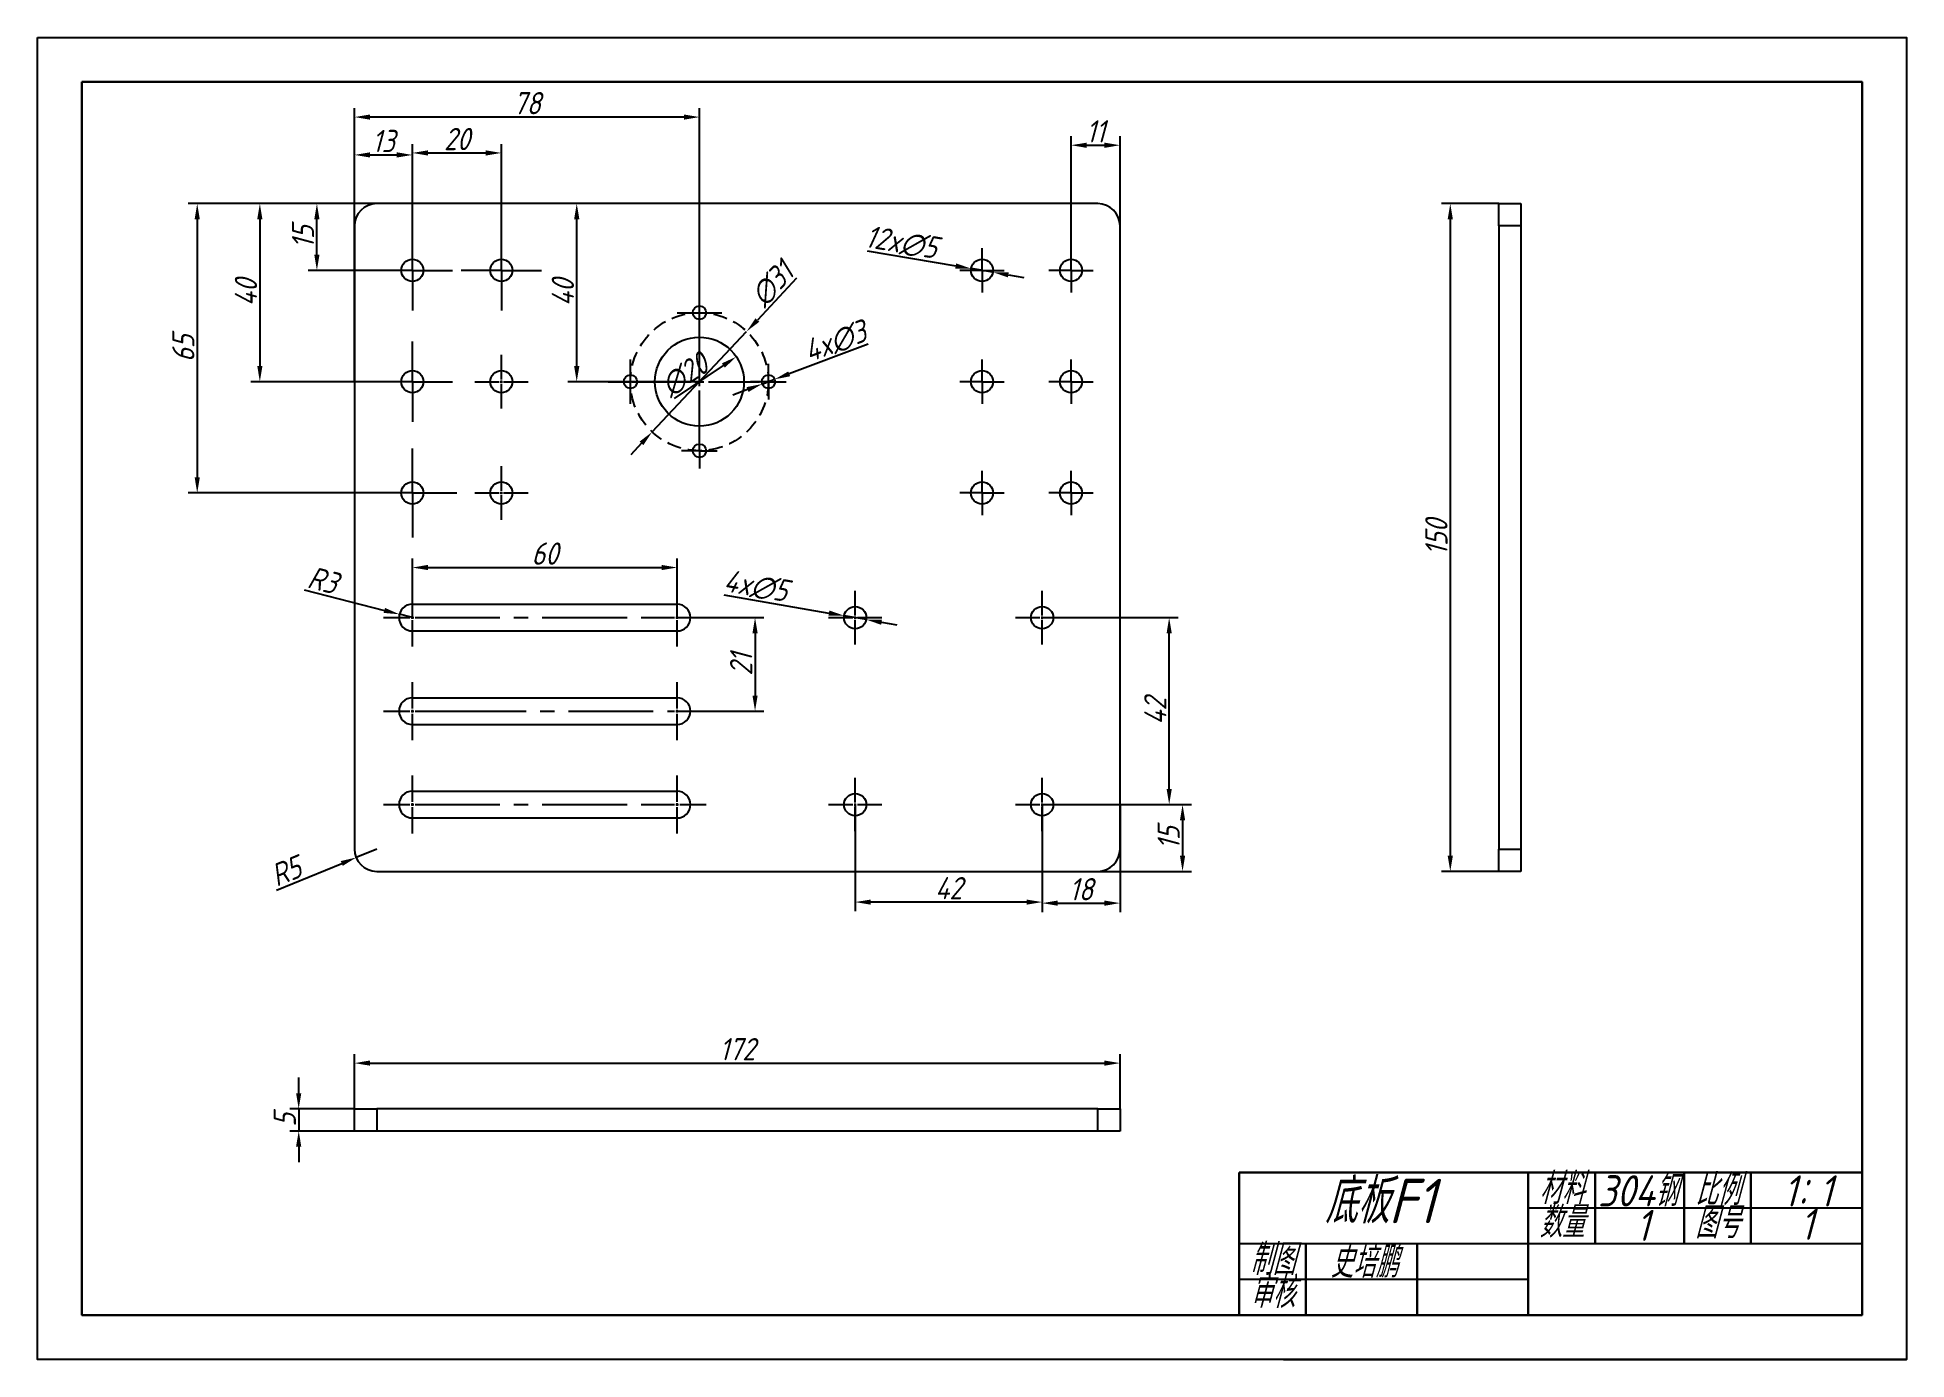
# Model space of a CAD drawing. Header units: millimetres. Extents: x 2835 to 3255, y 1592 to 1889.
import ezdxf

# ---------------------------------------------------------------- set-up
doc = ezdxf.new("R2010")
doc.units = ezdxf.units.MM
doc.linetypes.add('CENTER2', pattern=[28.575, 19.05, -3.175, 3.175, -3.175])
doc.linetypes.add('HIDDEN2', pattern=[4.7625, 3.175, -1.5875])
for name, color, linetype in [('10', 7, 'Continuous'), ('中心线', 1, 'CENTER2'), ('细实线', 3, 'Continuous'), ('虚线', 2, 'HIDDEN2')]:
    doc.layers.add(name, color=color, linetype=linetype)
doc.layers.add('粗实线', color=7, linetype='Continuous', lineweight=30)
doc.styles.get("Standard").update_dxf_attribs({"font": 'gbeitc.shx', "bigfont": 'gbcbig.shx'})
doc.dimstyles.new('ISO-25', dxfattribs={"dimtxt": 5, "dimasz": 3.5, "dimexe": 2, "dimexo": 0, "dimtad": 1, "dimdec": 0, "dimtxsty": 'Standard', "dimcen": 2.5, "dimadec": 0, "dimazin": 0, "dimtfac": 1, "dimtdec": 0, "dimtmove": 0, "dimatfit": 3, "dimfxl": 1, "dimarcsym": 0})

# ---------------------------------------------------------------- blocks, each defined once
blk = doc.blocks.new('SW_CENTERMARKSYMBOL_0')
at = {"layer": '10', "color": 0}
for p, q in [((0, 5), (0, 9)), ((0, 0), (0, 5)), ((-5, 0), (-9, 0)), ((0, 0), (-5, 0)), ((0, 0), (0, -5)), ((0, 0), (5, 0)), ((5, 0), (9, 0)), ((0, -5), (0, -9))]:
    blk.add_line(p, q, dxfattribs=at)
blk = doc.blocks.new('SW_CENTERMARKSYMBOL_1')
at = {"layer": '10', "color": 0}
for p, q in [((0, 5), (0, 9)), ((0, 0), (0, 5)), ((-5, 0), (-9, 0)), ((0, 0), (-5, 0)), ((0, 0), (0, -5)), ((0, 0), (5, 0)), ((5, 0), (9, 0)), ((0, -5), (0, -9))]:
    blk.add_line(p, q, dxfattribs=at)
blk = doc.blocks.new('SW_CENTERMARKSYMBOL_3')
at = {"layer": '10', "color": 0}
for p, q in [((0, 5), (0, 9)), ((0, 0), (0, 5)), ((-5, 0), (-9, 0)), ((0, 0), (-5, 0)), ((0, 0), (0, -5)), ((0, 0), (5, 0)), ((5, 0), (9, 0)), ((0, -5), (0, -9))]:
    blk.add_line(p, q, dxfattribs=at)
blk = doc.blocks.new('SW_CENTERMARKSYMBOL_5')
at = {"layer": '10', "color": 0}
for p, q in [((0, 5), (0, 10)), ((0, 0), (0, 5)), ((-5, 0), (-10, 0)), ((0, 0), (-5, 0)), ((0, 0), (0, -5)), ((0, 0), (5, 0)), ((5, 0), (10, 0)), ((0, -5), (0, -10))]:
    blk.add_line(p, q, dxfattribs=at)
blk = doc.blocks.new('SW_CENTERMARKSYMBOL_9')
at = {"layer": '10', "color": 0}
for p, q in [((-2.5, 0), (-4, 0)), ((0, 0), (-2.5, 0)), ((0, 2.5), (0, 4)), ((0, 0), (0, 2.5)), ((0, 0), (0, -2.5)), ((0, 0), (2.5, 0)), ((2.5, 0), (4, 0)), ((0, -2.5), (0, -4))]:
    blk.add_line(p, q, dxfattribs=at)
blk = doc.blocks.new('SW_CENTERMARKSYMBOL_10')
at = {"layer": '10', "color": 0}
for p, q in [((-2.5, 0), (-4, 0)), ((0, 0), (-2.5, 0)), ((0, 2.5), (0, 4)), ((0, 0), (0, 2.5)), ((0, 0), (0, -2.5)), ((0, 0), (2.5, 0)), ((2.5, 0), (4, 0)), ((0, -2.5), (0, -4))]:
    blk.add_line(p, q, dxfattribs=at)
blk = doc.blocks.new('SW_CENTERMARKSYMBOL_11')
at = {"layer": '10', "color": 0}
for p, q in [((0, 2.5), (0, 5)), ((-2.5, 0), (-5, 0)), ((0, 0), (-2.5, 0)), ((0, 0), (0, 2.5)), ((0, 0), (0, -2.5)), ((0, 0), (2.5, 0)), ((2.5, 0), (5, 0)), ((0, -2.5), (0, -5))]:
    blk.add_line(p, q, dxfattribs=at)
blk = doc.blocks.new('SW_CENTERMARKSYMBOL_12')
at = {"layer": '10', "color": 0}
for p, q in [((0, 2.5), (0, 5)), ((-2.5, 0), (-5, 0)), ((0, 0), (-2.5, 0)), ((0, 0), (0, 2.5)), ((0, 0), (0, -2.5)), ((0, 0), (2.5, 0)), ((2.5, 0), (5, 0)), ((0, -2.5), (0, -5))]:
    blk.add_line(p, q, dxfattribs=at)
blk = doc.blocks.new('SW_CENTERMARKSYMBOL_13')
at = {"layer": '10', "color": 0}
for p, q in [((0, 2.5), (0, 5)), ((-2.5, 0), (-5, 0)), ((0, 0), (-2.5, 0)), ((0, 0), (0, 2.5)), ((0, 0), (0, -2.5)), ((0, 0), (2.5, 0)), ((2.5, 0), (5, 0)), ((0, -2.5), (0, -5))]:
    blk.add_line(p, q, dxfattribs=at)
blk = doc.blocks.new('SW_CENTERMARKSYMBOL_14')
at = {"layer": '10', "color": 0}
for p, q in [((0, 2.5), (0, 5)), ((-2.5, 0), (-5, 0)), ((0, 0), (-2.5, 0)), ((0, 0), (0, 2.5)), ((0, 0), (0, -2.5)), ((0, 0), (2.5, 0)), ((2.5, 0), (5, 0)), ((0, -2.5), (0, -5))]:
    blk.add_line(p, q, dxfattribs=at)
blk = doc.blocks.new('SW_CENTERMARKSYMBOL_15')
at = {"layer": '10', "color": 0}
for p, q in [((0, 2.5), (0, 5)), ((-2.5, 0), (-5, 0)), ((0, 0), (-2.5, 0)), ((0, 0), (0, 2.5)), ((0, 0), (0, -2.5)), ((0, 0), (2.5, 0)), ((2.5, 0), (5, 0)), ((0, -2.5), (0, -5))]:
    blk.add_line(p, q, dxfattribs=at)
blk = doc.blocks.new('SW_CENTERMARKSYMBOL_16')
at = {"layer": '10', "color": 0}
for p, q in [((0, 2.5), (0, 5)), ((-2.5, 0), (-5, 0)), ((0, 0), (-2.5, 0)), ((0, 0), (0, 2.5)), ((0, 0), (0, -2.5)), ((0, 0), (2.5, 0)), ((2.5, 0), (5, 0)), ((0, -2.5), (0, -5))]:
    blk.add_line(p, q, dxfattribs=at)
blk = doc.blocks.new('*U27')
at = {"layer": '中心线', "color": 0, "linetype": 'CENTER2', "transparency": 16777216}
for p, q in [((0, 2), (0, 13.5)), ((-13.5, 0), (-2, 0)), ((2, 0), (13.5, 0)), ((0, -13.5), (0, -2))]:
    blk.add_line(p, q, dxfattribs=at)
at = {"layer": '中心线', "color": 0, "linetype": 'Continuous', "transparency": 16777216}
for p, q in [((-1, 0), (1, 0)), ((0, -1), (0, 1))]:
    blk.add_line(p, q, dxfattribs=at)
blk = doc.blocks.new('*U28')
at = {"layer": '中心线', "color": 0, "linetype": 'CENTER2', "transparency": 16777216}
for p, q in [((0, 0.3), (0, 5)), ((-5, 0), (-0.3, 0)), ((0.3, 0), (5, 0)), ((0, -5), (0, -0.3))]:
    blk.add_line(p, q, dxfattribs=at)
at = {"layer": '中心线', "color": 0, "linetype": 'Continuous', "transparency": 16777216}
for p, q in [((-0.15, 0), (0.15, 0)), ((0, -0.15), (0, 0.15))]:
    blk.add_line(p, q, dxfattribs=at)
blk = doc.blocks.new('*U29')
at = {"layer": '中心线', "color": 0, "linetype": 'CENTER2', "transparency": 16777216}
for p, q in [((0, 0.3), (0, 5)), ((-5, 0), (-0.3, 0)), ((0.3, 0), (5, 0)), ((0, -5), (0, -0.3))]:
    blk.add_line(p, q, dxfattribs=at)
at = {"layer": '中心线', "color": 0, "linetype": 'Continuous', "transparency": 16777216}
for p, q in [((-0.15, 0), (0.15, 0)), ((0, -0.15), (0, 0.15))]:
    blk.add_line(p, q, dxfattribs=at)
blk = doc.blocks.new('*U30')
at = {"layer": '中心线', "color": 0, "linetype": 'CENTER2', "transparency": 16777216}
for p, q in [((0, 0.5), (0, 6)), ((-6, 0), (-0.5, 0)), ((0.5, 0), (6, 0)), ((0, -6), (0, -0.5))]:
    blk.add_line(p, q, dxfattribs=at)
at = {"layer": '中心线', "color": 0, "linetype": 'Continuous', "transparency": 16777216}
for p, q in [((-0.25, 0), (0.25, 0)), ((0, -0.25), (0, 0.25))]:
    blk.add_line(p, q, dxfattribs=at)
blk = doc.blocks.new('*U31')
at = {"layer": '中心线', "color": 0, "linetype": 'CENTER2', "transparency": 16777216}
for p, q in [((0, 0.5), (0, 6)), ((-6, 0), (-0.5, 0)), ((0.5, 0), (6, 0)), ((0, -6), (0, -0.5))]:
    blk.add_line(p, q, dxfattribs=at)
at = {"layer": '中心线', "color": 0, "linetype": 'Continuous', "transparency": 16777216}
for p, q in [((-0.25, 0), (0.25, 0)), ((0, -0.25), (0, 0.25))]:
    blk.add_line(p, q, dxfattribs=at)
blk = doc.blocks.new('*U32')
at = {"layer": '中心线', "color": 0, "linetype": 'CENTER2', "transparency": 16777216}
for p, q in [((0, 0.5), (0, 6)), ((-6, 0), (-0.5, 0)), ((0.5, 0), (6, 0)), ((0, -6), (0, -0.5))]:
    blk.add_line(p, q, dxfattribs=at)
at = {"layer": '中心线', "color": 0, "linetype": 'Continuous', "transparency": 16777216}
for p, q in [((-0.25, 0), (0.25, 0)), ((0, -0.25), (0, 0.25))]:
    blk.add_line(p, q, dxfattribs=at)
blk = doc.blocks.new('*U33')
at = {"layer": '中心线', "color": 0, "linetype": 'CENTER2', "transparency": 16777216}
for p, q in [((0, 0.5), (0, 6)), ((-6, 0), (-0.5, 0)), ((0.5, 0), (6, 0)), ((0, -6), (0, -0.5))]:
    blk.add_line(p, q, dxfattribs=at)
at = {"layer": '中心线', "color": 0, "linetype": 'Continuous', "transparency": 16777216}
for p, q in [((-0.25, 0), (0.25, 0)), ((0, -0.25), (0, 0.25))]:
    blk.add_line(p, q, dxfattribs=at)
blk = doc.blocks.new('*U34')
at = {"layer": '中心线', "color": 0, "linetype": 'CENTER2', "transparency": 16777216}
for p, q in [((0, 0.5), (0, 6)), ((-6, 0), (-0.5, 0)), ((0.5, 0), (6, 0)), ((0, -6), (0, -0.5))]:
    blk.add_line(p, q, dxfattribs=at)
at = {"layer": '中心线', "color": 0, "linetype": 'Continuous', "transparency": 16777216}
for p, q in [((-0.25, 0), (0.25, 0)), ((0, -0.25), (0, 0.25))]:
    blk.add_line(p, q, dxfattribs=at)
blk = doc.blocks.new('*U35')
at = {"layer": '中心线', "color": 0, "linetype": 'CENTER2', "lineweight": 25, "transparency": 16777216}
for p, q in [((0, 0.5), (0, 6)), ((-6, 0), (-0.5, 0)), ((0.5, 0), (6, 0)), ((0, -6), (0, -0.5))]:
    blk.add_line(p, q, dxfattribs=at)
at = {"layer": '中心线', "color": 0, "linetype": 'Continuous', "lineweight": 25, "transparency": 16777216}
for p, q in [((-0.25, 0), (0.25, 0)), ((0, -0.25), (0, 0.25))]:
    blk.add_line(p, q, dxfattribs=at)
blk = doc.blocks.new('*D36')
at = {"layer": 'Defpoints', "color": 0, "lineweight": 25, "transparency": 16777216}
for p in [(2939.7, 1862.66), (2919.7, 1836.28), (2939.7, 1836.28)]:
    blk.add_point(p, dxfattribs=at)
at = {"layer": '细实线', "color": 0, "lineweight": -2, "transparency": 16777216}
for p, q in [((2919.7, 1836.28), (2919.7, 1864.66)), ((2923.2, 1862.66), (2936.2, 1862.66)), ((2939.7, 1836.28), (2939.7, 1864.66))]:
    blk.add_line(p, q, dxfattribs=at)
at = {"layer": '细实线', "color": 0, "lineweight": 25, "transparency": 16777216}
for points in [[(2923.2, 1863.24), (2923.2, 1862.07), (2919.7, 1862.66)], [(2936.2, 1863.24), (2936.2, 1862.07), (2939.7, 1862.66)]]:
    blk.add_solid(points, dxfattribs=at)
at = {"layer": '细实线', "color": 0, "lineweight": 25, "transparency": 16777216, "insert": (2929.7, 1865.78), "char_height": 5, "attachment_point": 5}
blk.add_mtext('20', dxfattribs=at)
blk = doc.blocks.new('*D37')
at = {"layer": 'Defpoints', "color": 0, "lineweight": 25, "transparency": 16777216}
for p in [(2919.7, 1862.21), (2906.7, 1846.28), (2919.7, 1836.28)]:
    blk.add_point(p, dxfattribs=at)
at = {"layer": '细实线', "color": 0, "lineweight": -2, "transparency": 16777216}
for p, q in [((2906.7, 1846.28), (2906.7, 1864.21)), ((2910.2, 1862.21), (2916.2, 1862.21)), ((2919.7, 1836.28), (2919.7, 1864.21))]:
    blk.add_line(p, q, dxfattribs=at)
at = {"layer": '细实线', "color": 0, "lineweight": 25, "transparency": 16777216}
for points in [[(2910.2, 1862.8), (2910.2, 1861.63), (2906.7, 1862.21)], [(2916.2, 1862.8), (2916.2, 1861.63), (2919.7, 1862.21)]]:
    blk.add_solid(points, dxfattribs=at)
at = {"layer": '细实线', "color": 0, "lineweight": 25, "transparency": 16777216, "insert": (2913.2, 1865.34), "char_height": 5, "attachment_point": 5}
blk.add_mtext('13', dxfattribs=at)
blk = doc.blocks.new('*D38')
at = {"layer": 'Defpoints', "color": 0, "lineweight": 25, "transparency": 16777216}
for p in [(2898.25, 1851.28), (2919.7, 1851.28), (2919.7, 1836.28)]:
    blk.add_point(p, dxfattribs=at)
at = {"layer": '细实线', "color": 0, "lineweight": -2, "transparency": 16777216}
for p, q in [((2919.7, 1851.28), (2896.25, 1851.28)), ((2898.25, 1839.78), (2898.25, 1847.78)), ((2919.7, 1836.28), (2896.25, 1836.28))]:
    blk.add_line(p, q, dxfattribs=at)
at = {"layer": '细实线', "color": 0, "lineweight": 25, "transparency": 16777216}
for points in [[(2897.66, 1847.78), (2898.83, 1847.78), (2898.25, 1851.28)], [(2897.66, 1839.78), (2898.83, 1839.78), (2898.25, 1836.28)]]:
    blk.add_solid(points, dxfattribs=at)
at = {"layer": '细实线', "color": 0, "lineweight": 25, "transparency": 16777216, "insert": (2895.12, 1843.78), "char_height": 5, "attachment_point": 5, "rotation": 90}
blk.add_mtext('15', dxfattribs=at)
blk = doc.blocks.new('*D39')
at = {"layer": 'Defpoints', "color": 0, "lineweight": 25, "transparency": 16777216}
for p in [(2919.7, 1851.28), (2885.43, 1811.28), (2919.7, 1811.28)]:
    blk.add_point(p, dxfattribs=at)
at = {"layer": '细实线', "color": 0, "lineweight": -2, "transparency": 16777216}
for p, q in [((2919.7, 1851.28), (2883.43, 1851.28)), ((2885.43, 1847.78), (2885.43, 1814.78)), ((2919.7, 1811.28), (2883.43, 1811.28))]:
    blk.add_line(p, q, dxfattribs=at)
at = {"layer": '细实线', "color": 0, "lineweight": 25, "transparency": 16777216}
for points in [[(2884.85, 1847.78), (2886.01, 1847.78), (2885.43, 1851.28)], [(2884.85, 1814.78), (2886.01, 1814.78), (2885.43, 1811.28)]]:
    blk.add_solid(points, dxfattribs=at)
at = {"layer": '细实线', "color": 0, "lineweight": 25, "transparency": 16777216, "insert": (2882.3, 1831.28), "char_height": 5, "attachment_point": 5, "rotation": 90}
blk.add_mtext('40', dxfattribs=at)
blk = doc.blocks.new('*D40')
at = {"layer": 'Defpoints', "color": 0, "lineweight": 25, "transparency": 16777216}
for p in [(2919.7, 1851.28), (2871.36, 1786.28), (2919.7, 1786.28)]:
    blk.add_point(p, dxfattribs=at)
at = {"layer": '细实线', "color": 0, "lineweight": -2, "transparency": 16777216}
for p, q in [((2919.7, 1851.28), (2869.36, 1851.28)), ((2871.36, 1847.78), (2871.36, 1789.78)), ((2919.7, 1786.28), (2869.36, 1786.28))]:
    blk.add_line(p, q, dxfattribs=at)
at = {"layer": '细实线', "color": 0, "lineweight": 25, "transparency": 16777216}
for points in [[(2870.78, 1847.78), (2871.94, 1847.78), (2871.36, 1851.28)], [(2870.78, 1789.78), (2871.94, 1789.78), (2871.36, 1786.28)]]:
    blk.add_solid(points, dxfattribs=at)
at = {"layer": '细实线', "color": 0, "lineweight": 25, "transparency": 16777216, "insert": (2868.23, 1818.78), "char_height": 5, "attachment_point": 5, "rotation": 90}
blk.add_mtext('65', dxfattribs=at)
blk = doc.blocks.new('*D41')
at = {"layer": 'Defpoints', "color": 0, "lineweight": 25, "transparency": 16777216}
for p in [(3078.7, 1864.39), (3067.7, 1836.28), (3078.7, 1836.28)]:
    blk.add_point(p, dxfattribs=at)
at = {"layer": '细实线', "color": 0, "lineweight": -2, "transparency": 16777216}
for p, q in [((3067.7, 1836.28), (3067.7, 1866.39)), ((3078.7, 1836.28), (3078.7, 1866.39)), ((3071.2, 1864.39), (3075.2, 1864.39))]:
    blk.add_line(p, q, dxfattribs=at)
at = {"layer": '细实线', "color": 0, "lineweight": 25, "transparency": 16777216}
for points in [[(3071.2, 1864.97), (3071.2, 1863.8), (3067.7, 1864.39)], [(3075.2, 1864.97), (3075.2, 1863.8), (3078.7, 1864.39)]]:
    blk.add_solid(points, dxfattribs=at)
at = {"layer": '细实线', "color": 0, "lineweight": 25, "transparency": 16777216, "insert": (3073.2, 1867.51), "char_height": 5, "attachment_point": 5}
blk.add_mtext('11', dxfattribs=at)
blk = doc.blocks.new('*D42')
at = {"layer": 'Defpoints', "color": 0, "lineweight": 25, "transparency": 16777216}
for p in [(2906.7, 1870.71), (2906.7, 1811.28), (2984.2, 1811.28)]:
    blk.add_point(p, dxfattribs=at)
at = {"layer": '细实线', "color": 0, "lineweight": -2, "transparency": 16777216}
for p, q in [((2906.7, 1811.28), (2906.7, 1872.71)), ((2980.7, 1870.71), (2910.2, 1870.71)), ((2984.2, 1811.28), (2984.2, 1872.71))]:
    blk.add_line(p, q, dxfattribs=at)
at = {"layer": '细实线', "color": 0, "lineweight": 25, "transparency": 16777216}
for points in [[(2910.2, 1871.3), (2910.2, 1870.13), (2906.7, 1870.71)], [(2980.7, 1871.3), (2980.7, 1870.13), (2984.2, 1870.71)]]:
    blk.add_solid(points, dxfattribs=at)
at = {"layer": '细实线', "color": 0, "lineweight": 25, "transparency": 16777216, "insert": (2945.45, 1873.84), "char_height": 5, "attachment_point": 5}
blk.add_mtext('78', dxfattribs=at)
blk = doc.blocks.new('*D43')
at = {"layer": 'Defpoints', "color": 0, "lineweight": 25, "transparency": 16777216}
for p in [(2956.63, 1851.28), (2984.2, 1851.28), (2984.2, 1811.28)]:
    blk.add_point(p, dxfattribs=at)
at = {"layer": '细实线', "color": 0, "lineweight": -2, "transparency": 16777216}
for p, q in [((2984.2, 1851.28), (2954.63, 1851.28)), ((2956.63, 1814.78), (2956.63, 1847.78)), ((2984.2, 1811.28), (2954.63, 1811.28))]:
    blk.add_line(p, q, dxfattribs=at)
at = {"layer": '细实线', "color": 0, "lineweight": 25, "transparency": 16777216}
for points in [[(2956.05, 1847.78), (2957.22, 1847.78), (2956.63, 1851.28)], [(2956.05, 1814.78), (2957.22, 1814.78), (2956.63, 1811.28)]]:
    blk.add_solid(points, dxfattribs=at)
at = {"layer": '细实线', "color": 0, "lineweight": 25, "transparency": 16777216, "insert": (2953.51, 1831.28), "char_height": 5, "attachment_point": 5, "rotation": 90}
blk.add_mtext('40', dxfattribs=at)
blk = doc.blocks.new('*D44')
at = {"layer": 'Defpoints', "color": 0, "lineweight": 25, "transparency": 16777216}
for p in [(3061.2, 1716.28), (3064.2, 1701.28), (3092.75, 1701.28)]:
    blk.add_point(p, dxfattribs=at)
at = {"layer": '细实线', "color": 0, "lineweight": -2, "transparency": 16777216}
for p, q in [((3061.2, 1716.28), (3094.75, 1716.28)), ((3092.75, 1712.78), (3092.75, 1704.78)), ((3064.2, 1701.28), (3094.75, 1701.28))]:
    blk.add_line(p, q, dxfattribs=at)
at = {"layer": '细实线', "color": 0, "lineweight": 25, "transparency": 16777216}
for points in [[(3092.17, 1712.78), (3093.33, 1712.78), (3092.75, 1716.28)], [(3092.17, 1704.78), (3093.33, 1704.78), (3092.75, 1701.28)]]:
    blk.add_solid(points, dxfattribs=at)
at = {"layer": '细实线', "color": 0, "lineweight": 25, "transparency": 16777216, "insert": (3089.63, 1708.78), "char_height": 5, "attachment_point": 5, "rotation": 90}
blk.add_mtext('15', dxfattribs=at)
blk = doc.blocks.new('*D45')
at = {"layer": 'Defpoints', "color": 0, "lineweight": 25, "transparency": 16777216}
for p in [(3061.2, 1758.28), (3089.75, 1758.28), (3061.2, 1716.28)]:
    blk.add_point(p, dxfattribs=at)
at = {"layer": '细实线', "color": 0, "lineweight": -2, "transparency": 16777216}
for p, q in [((3061.2, 1758.28), (3091.75, 1758.28)), ((3089.75, 1719.78), (3089.75, 1754.78)), ((3061.2, 1716.28), (3091.75, 1716.28))]:
    blk.add_line(p, q, dxfattribs=at)
at = {"layer": '细实线', "color": 0, "lineweight": 25, "transparency": 16777216}
for points in [[(3089.17, 1754.78), (3090.33, 1754.78), (3089.75, 1758.28)], [(3089.17, 1719.78), (3090.33, 1719.78), (3089.75, 1716.28)]]:
    blk.add_solid(points, dxfattribs=at)
at = {"layer": '细实线', "color": 0, "lineweight": 25, "transparency": 16777216, "insert": (3086.63, 1737.28), "char_height": 5, "attachment_point": 5, "rotation": 90}
blk.add_mtext('42', dxfattribs=at)
blk = doc.blocks.new('*D46')
at = {"layer": 'Defpoints', "color": 0, "lineweight": 25, "transparency": 16777216}
for p in [(3019.2, 1716.28), (3061.2, 1716.28), (3019.2, 1694.38)]:
    blk.add_point(p, dxfattribs=at)
at = {"layer": '细实线', "color": 0, "lineweight": -2, "transparency": 16777216}
for p, q in [((3019.2, 1716.28), (3019.2, 1692.38)), ((3061.2, 1716.28), (3061.2, 1692.38)), ((3057.7, 1694.38), (3022.7, 1694.38))]:
    blk.add_line(p, q, dxfattribs=at)
at = {"layer": '细实线', "color": 0, "lineweight": 25, "transparency": 16777216}
for points in [[(3022.7, 1694.96), (3022.7, 1693.8), (3019.2, 1694.38)], [(3057.7, 1694.96), (3057.7, 1693.8), (3061.2, 1694.38)]]:
    blk.add_solid(points, dxfattribs=at)
at = {"layer": '细实线', "color": 0, "lineweight": 25, "transparency": 16777216, "insert": (3040.2, 1697.51), "char_height": 5, "attachment_point": 5}
blk.add_mtext('42', dxfattribs=at)
blk = doc.blocks.new('*D47')
at = {"layer": 'Defpoints', "color": 0, "lineweight": 25, "transparency": 16777216}
for p in [(3061.2, 1716.28), (3078.7, 1716.28), (3078.7, 1694.15)]:
    blk.add_point(p, dxfattribs=at)
at = {"layer": '细实线', "color": 0, "lineweight": -2, "transparency": 16777216}
for p, q in [((3061.2, 1716.28), (3061.2, 1692.15)), ((3078.7, 1716.28), (3078.7, 1692.15)), ((3064.7, 1694.15), (3075.2, 1694.15))]:
    blk.add_line(p, q, dxfattribs=at)
at = {"layer": '细实线', "color": 0, "lineweight": 25, "transparency": 16777216}
for points in [[(3064.7, 1694.73), (3064.7, 1693.56), (3061.2, 1694.15)], [(3075.2, 1694.73), (3075.2, 1693.56), (3078.7, 1694.15)]]:
    blk.add_solid(points, dxfattribs=at)
at = {"layer": '细实线', "color": 0, "lineweight": 25, "transparency": 16777216, "insert": (3069.95, 1697.27), "char_height": 5, "attachment_point": 5}
blk.add_mtext('18', dxfattribs=at)
blk = doc.blocks.new('*D48')
at = {"layer": 'Defpoints', "color": 0, "lineweight": 25, "transparency": 16777216}
for p in [(3163.79, 1851.28), (3152.91, 1701.28), (3163.79, 1701.28)]:
    blk.add_point(p, dxfattribs=at)
at = {"layer": '细实线', "color": 0, "lineweight": -2, "transparency": 16777216}
for p, q in [((3163.79, 1851.28), (3150.91, 1851.28)), ((3152.91, 1847.78), (3152.91, 1704.78)), ((3163.79, 1701.28), (3150.91, 1701.28))]:
    blk.add_line(p, q, dxfattribs=at)
at = {"layer": '细实线', "color": 0, "lineweight": 25, "transparency": 16777216}
for points in [[(3152.33, 1847.78), (3153.49, 1847.78), (3152.91, 1851.28)], [(3152.33, 1704.78), (3153.49, 1704.78), (3152.91, 1701.28)]]:
    blk.add_solid(points, dxfattribs=at)
at = {"layer": '细实线', "color": 0, "lineweight": 25, "transparency": 16777216, "insert": (3149.79, 1776.28), "char_height": 5, "attachment_point": 5, "rotation": 90}
blk.add_mtext('150', dxfattribs=at)
blk = doc.blocks.new('*D49')
at = {"layer": 'Defpoints', "color": 0, "lineweight": 25, "transparency": 16777216}
for p in [(3078.7, 1658.21), (2906.7, 1647.96), (3078.7, 1647.96)]:
    blk.add_point(p, dxfattribs=at)
at = {"layer": '细实线', "color": 0, "lineweight": -2, "transparency": 16777216}
for p, q in [((2906.7, 1647.96), (2906.7, 1660.21)), ((3078.7, 1647.96), (3078.7, 1660.21)), ((2910.2, 1658.21), (3075.2, 1658.21))]:
    blk.add_line(p, q, dxfattribs=at)
at = {"layer": '细实线', "color": 0, "lineweight": 25, "transparency": 16777216}
for points in [[(2910.2, 1658.8), (2910.2, 1657.63), (2906.7, 1658.21)], [(3075.2, 1658.8), (3075.2, 1657.63), (3078.7, 1658.21)]]:
    blk.add_solid(points, dxfattribs=at)
at = {"layer": '细实线', "color": 0, "lineweight": 25, "transparency": 16777216, "insert": (2992.7, 1661.34), "char_height": 5, "attachment_point": 5}
blk.add_mtext('172', dxfattribs=at)
blk = doc.blocks.new('*D50')
at = {"layer": 'Defpoints', "color": 0, "lineweight": 25, "transparency": 16777216}
for p in [(3045.23, 1836.69), (3050.16, 1835.86)]:
    blk.add_point(p, dxfattribs=at)
at = {"layer": '细实线', "color": 0, "lineweight": -2, "transparency": 16777216}
for p, q in [((3021.87, 1840.65), (3041.78, 1837.28)), ((3050.16, 1835.86), (3045.23, 1836.69)), ((3053.61, 1835.28), (3057.07, 1834.69))]:
    blk.add_line(p, q, dxfattribs=at)
at = {"layer": '细实线', "color": 0, "lineweight": 25, "transparency": 16777216}
for points in [[(3041.88, 1837.85), (3041.68, 1836.7), (3045.23, 1836.69)], [(3053.71, 1835.85), (3053.52, 1834.7), (3050.16, 1835.86)]]:
    blk.add_solid(points, dxfattribs=at)
at = {"layer": '细实线', "color": 0, "lineweight": 25, "transparency": 16777216, "insert": (3029.58, 1842.51), "char_height": 5, "attachment_point": 5, "rotation": 350.3991}
blk.add_mtext('12x∅5', dxfattribs=at)
blk = doc.blocks.new('*D51')
at = {"layer": 'Defpoints', "color": 0, "lineweight": 25, "transparency": 16777216}
for p in [(2998.29, 1810.75), (3001.1, 1811.81)]:
    blk.add_point(p, dxfattribs=at)
at = {"layer": '细实线', "color": 0, "lineweight": -2, "transparency": 16777216}
for p, q in [((3022.14, 1819.72), (3004.38, 1813.04)), ((2998.29, 1810.75), (3001.1, 1811.81)), ((2995.02, 1809.52), (2991.74, 1808.28))]:
    blk.add_line(p, q, dxfattribs=at)
at = {"layer": '细实线', "color": 0, "lineweight": 25, "transparency": 16777216}
for points in [[(2994.81, 1810.06), (2995.22, 1808.97), (2998.29, 1810.75)], [(3004.17, 1813.58), (3004.58, 1812.49), (3001.1, 1811.81)]]:
    blk.add_solid(points, dxfattribs=at)
at = {"layer": '细实线', "color": 0, "lineweight": 25, "transparency": 16777216, "insert": (3014.71, 1820.26), "char_height": 5, "attachment_point": 5, "rotation": 20.6239}
blk.add_mtext('4x∅3', dxfattribs=at)
blk = doc.blocks.new('*D52')
at = {"layer": 'Defpoints', "color": 0, "lineweight": 25, "transparency": 16777216}
for p in [(2992.48, 1816.88), (2975.92, 1805.67)]:
    blk.add_point(p, dxfattribs=at)
at = {"layer": '细实线', "color": 0, "lineweight": -2, "transparency": 16777216}
blk.add_line((2978.57, 1807.47), (2989.58, 1814.92), dxfattribs=at)
at = {"layer": '细实线', "color": 0, "lineweight": 25, "transparency": 16777216}
blk.add_solid([(2989.25, 1815.4), (2989.91, 1814.44), (2992.48, 1816.88)], dxfattribs=at)
at = {"layer": '细实线', "color": 0, "lineweight": 25, "transparency": 16777216, "insert": (2980.88, 1812.8), "char_height": 5, "attachment_point": 5, "rotation": 34.0933}
blk.add_mtext('∅20', dxfattribs=at)
blk = doc.blocks.new('*D53')
at = {"layer": 'Defpoints', "color": 0, "lineweight": 25, "transparency": 16777216}
for p in [(3016.74, 1758.71), (3021.66, 1757.85)]:
    blk.add_point(p, dxfattribs=at)
at = {"layer": '细实线', "color": 0, "lineweight": -2, "transparency": 16777216}
for p, q in [((2989.68, 1763.42), (3013.29, 1759.31)), ((3021.66, 1757.85), (3016.74, 1758.71)), ((3025.11, 1757.25), (3028.56, 1756.65))]:
    blk.add_line(p, q, dxfattribs=at)
at = {"layer": '细实线', "color": 0, "lineweight": 25, "transparency": 16777216}
for points in [[(3013.39, 1759.88), (3013.19, 1758.73), (3016.74, 1758.71)], [(3025.21, 1757.82), (3025.01, 1756.67), (3021.66, 1757.85)]]:
    blk.add_solid(points, dxfattribs=at)
at = {"layer": '细实线', "color": 0, "lineweight": 25, "transparency": 16777216, "insert": (2996.88, 1765.33), "char_height": 5, "attachment_point": 5, "rotation": 350.1271}
blk.add_mtext('4x∅5', dxfattribs=at)
blk = doc.blocks.new('*D54')
at = {"layer": 'Defpoints', "color": 0, "lineweight": 25, "transparency": 16777216}
for p in [(2994.81, 1822.57), (2973.58, 1799.98)]:
    blk.add_point(p, dxfattribs=at)
at = {"layer": '细实线', "color": 0, "lineweight": -2, "transparency": 16777216}
for p, q in [((3006.03, 1834.5), (2997.21, 1825.12)), ((2973.58, 1799.98), (2994.81, 1822.57)), ((2971.18, 1797.43), (2968.79, 1794.88))]:
    blk.add_line(p, q, dxfattribs=at)
at = {"layer": '细实线', "color": 0, "lineweight": 25, "transparency": 16777216}
for points in [[(2996.79, 1825.52), (2997.64, 1824.72), (2994.81, 1822.57)], [(2970.76, 1797.83), (2971.61, 1797.03), (2973.58, 1799.98)]]:
    blk.add_solid(points, dxfattribs=at)
at = {"layer": '细实线', "color": 0, "lineweight": 25, "transparency": 16777216, "insert": (3000.54, 1833.23), "char_height": 5, "attachment_point": 5, "rotation": 46.7694}
blk.add_mtext('∅31', dxfattribs=at)
blk = doc.blocks.new('*D56')
at = {"layer": 'Defpoints', "color": 0, "lineweight": 25, "transparency": 16777216}
for p in [(2911.7, 1706.28), (2907.07, 1704.39)]:
    blk.add_point(p, dxfattribs=at)
at = {"layer": '细实线', "color": 0, "lineweight": -2, "transparency": 16777216}
for p, q in [((2911.7, 1706.28), (2907.07, 1704.39)), ((2889.2, 1697.09), (2903.83, 1703.06))]:
    blk.add_line(p, q, dxfattribs=at)
at = {"layer": '细实线', "color": 0, "lineweight": 25, "transparency": 16777216}
blk.add_solid([(2903.61, 1703.6), (2904.05, 1702.52), (2907.07, 1704.39)], dxfattribs=at)
at = {"layer": '细实线', "color": 0, "lineweight": 25, "transparency": 16777216, "insert": (2891.3, 1701.32), "char_height": 5, "attachment_point": 5, "rotation": 22.2204}
blk.add_mtext('R5', dxfattribs=at)
blk = doc.blocks.new('*D57')
at = {"layer": 'Defpoints', "color": 0, "lineweight": 25, "transparency": 16777216}
for p in [(2906.7, 1647.96), (2894.16, 1642.96), (2906.7, 1642.96)]:
    blk.add_point(p, dxfattribs=at)
at = {"layer": '细实线', "color": 0, "lineweight": -2, "transparency": 16777216}
for p, q in [((2894.16, 1651.46), (2894.16, 1654.96)), ((2906.7, 1647.96), (2892.16, 1647.96)), ((2894.16, 1647.96), (2894.16, 1642.96)), ((2906.7, 1642.96), (2892.16, 1642.96)), ((2894.16, 1639.46), (2894.16, 1635.96))]:
    blk.add_line(p, q, dxfattribs=at)
at = {"layer": '细实线', "color": 0, "lineweight": 25, "transparency": 16777216}
for points in [[(2893.57, 1651.46), (2894.74, 1651.46), (2894.16, 1647.96)], [(2893.57, 1639.46), (2894.74, 1639.46), (2894.16, 1642.96)]]:
    blk.add_solid(points, dxfattribs=at)
at = {"layer": '细实线', "color": 0, "lineweight": 25, "transparency": 16777216, "insert": (2891.03, 1645.46), "char_height": 5, "attachment_point": 5, "rotation": 90}
blk.add_mtext('5', dxfattribs=at)
blk = doc.blocks.new('*U58')
at = {"layer": '中心线', "color": 0, "linetype": 'CENTER2', "lineweight": 25, "transparency": 16777216}
for p, q in [((0, 0.6), (0, 6.5)), ((-6.5, 0), (-0.6, 0)), ((0.6, 0), (53, 0)), ((0, -6.5), (0, -0.6))]:
    blk.add_line(p, q, dxfattribs=at)
at = {"layer": '中心线', "color": 0, "linetype": 'Continuous', "lineweight": 25, "transparency": 16777216}
for p, q in [((-0.3, 0), (0.3, 0)), ((0, -0.3), (0, 0.3))]:
    blk.add_line(p, q, dxfattribs=at)
blk = doc.blocks.new('*U59')
at = {"layer": '中心线', "color": 0, "linetype": 'CENTER2', "lineweight": 25, "transparency": 16777216}
for p, q in [((0, 0.6), (0, 6.5)), ((-6.5, 0), (-0.6, 0)), ((0.6, 0), (6.5, 0)), ((0, -6.5), (0, -0.6))]:
    blk.add_line(p, q, dxfattribs=at)
at = {"layer": '中心线', "color": 0, "linetype": 'Continuous', "lineweight": 25, "transparency": 16777216}
for p, q in [((-0.3, 0), (0.3, 0)), ((0, -0.3), (0, 0.3))]:
    blk.add_line(p, q, dxfattribs=at)
blk = doc.blocks.new('*U60')
at = {"layer": '中心线', "color": 0, "linetype": 'CENTER2', "lineweight": 25, "transparency": 16777216}
for p, q in [((0, 0.6), (0, 6.5)), ((-53, 0), (-0.6, 0)), ((0.6, 0), (6.5, 0)), ((0, -6.5), (0, -0.6))]:
    blk.add_line(p, q, dxfattribs=at)
at = {"layer": '中心线', "color": 0, "linetype": 'Continuous', "lineweight": 25, "transparency": 16777216}
for p, q in [((-0.3, 0), (0.3, 0)), ((0, -0.3), (0, 0.3))]:
    blk.add_line(p, q, dxfattribs=at)
blk = doc.blocks.new('*U61')
at = {"layer": '中心线', "color": 0, "linetype": 'CENTER2', "lineweight": 25, "transparency": 16777216}
for p, q in [((0, 0.6), (0, 6.5)), ((-6.5, 0), (-0.6, 0)), ((0.6, 0), (6.5, 0)), ((0, -6.5), (0, -0.6))]:
    blk.add_line(p, q, dxfattribs=at)
at = {"layer": '中心线', "color": 0, "linetype": 'Continuous', "lineweight": 25, "transparency": 16777216}
for p, q in [((-0.3, 0), (0.3, 0)), ((0, -0.3), (0, 0.3))]:
    blk.add_line(p, q, dxfattribs=at)
blk = doc.blocks.new('*U62')
at = {"layer": '中心线', "color": 0, "linetype": 'CENTER2', "lineweight": 25, "transparency": 16777216}
for p, q in [((0, 0.6), (0, 6.5)), ((-6.5, 0), (-0.6, 0)), ((0.6, 0), (53, 0)), ((0, -6.5), (0, -0.6))]:
    blk.add_line(p, q, dxfattribs=at)
at = {"layer": '中心线', "color": 0, "linetype": 'Continuous', "lineweight": 25, "transparency": 16777216}
for p, q in [((-0.3, 0), (0.3, 0)), ((0, -0.3), (0, 0.3))]:
    blk.add_line(p, q, dxfattribs=at)
blk = doc.blocks.new('*U63')
at = {"layer": '中心线', "color": 0, "linetype": 'CENTER2', "lineweight": 25, "transparency": 16777216}
for p, q in [((0, 0.6), (0, 6.5)), ((-6.5, 0), (-0.6, 0)), ((0.6, 0), (6.5, 0)), ((0, -6.5), (0, -0.6))]:
    blk.add_line(p, q, dxfattribs=at)
at = {"layer": '中心线', "color": 0, "linetype": 'Continuous', "lineweight": 25, "transparency": 16777216}
for p, q in [((-0.3, 0), (0.3, 0)), ((0, -0.3), (0, 0.3))]:
    blk.add_line(p, q, dxfattribs=at)
blk = doc.blocks.new('*D64')
at = {"layer": 'Defpoints', "color": 0, "lineweight": 25, "transparency": 16777216}
for p in [(2979.2, 1769.53), (2919.7, 1758.28), (2979.2, 1758.28)]:
    blk.add_point(p, dxfattribs=at)
at = {"layer": '细实线', "color": 0, "lineweight": -2, "transparency": 16777216}
for p, q in [((2919.7, 1758.28), (2919.7, 1771.53)), ((2923.2, 1769.53), (2975.7, 1769.53)), ((2979.2, 1758.28), (2979.2, 1771.53))]:
    blk.add_line(p, q, dxfattribs=at)
at = {"layer": '细实线', "color": 0, "lineweight": 25, "transparency": 16777216}
for points in [[(2923.2, 1770.12), (2923.2, 1768.95), (2919.7, 1769.53)], [(2975.7, 1770.12), (2975.7, 1768.95), (2979.2, 1769.53)]]:
    blk.add_solid(points, dxfattribs=at)
at = {"layer": '细实线', "color": 0, "lineweight": 25, "transparency": 16777216, "insert": (2949.45, 1772.66), "char_height": 5, "attachment_point": 5}
blk.add_mtext('60', dxfattribs=at)
blk = doc.blocks.new('*D65')
at = {"layer": 'Defpoints', "color": 0, "lineweight": 25, "transparency": 16777216}
for p in [(2979.2, 1758.28), (2979.2, 1737.28), (2996.7, 1737.28)]:
    blk.add_point(p, dxfattribs=at)
at = {"layer": '细实线', "color": 0, "lineweight": -2, "transparency": 16777216}
for p, q in [((2979.2, 1758.28), (2998.7, 1758.28)), ((2996.7, 1754.78), (2996.7, 1740.78)), ((2979.2, 1737.28), (2998.7, 1737.28))]:
    blk.add_line(p, q, dxfattribs=at)
at = {"layer": '细实线', "color": 0, "lineweight": 25, "transparency": 16777216}
for points in [[(2996.12, 1754.78), (2997.28, 1754.78), (2996.7, 1758.28)], [(2996.12, 1740.78), (2997.28, 1740.78), (2996.7, 1737.28)]]:
    blk.add_solid(points, dxfattribs=at)
at = {"layer": '细实线', "color": 0, "lineweight": 25, "transparency": 16777216, "insert": (2993.57, 1747.78), "char_height": 5, "attachment_point": 5, "rotation": 90}
blk.add_mtext('21', dxfattribs=at)
blk = doc.blocks.new('*D66')
at = {"layer": 'Defpoints', "color": 0, "lineweight": 25, "transparency": 16777216}
for p in [(2916.79, 1759.03), (2919.7, 1758.28)]:
    blk.add_point(p, dxfattribs=at)
at = {"layer": '细实线', "color": 0, "lineweight": -2, "transparency": 16777216}
for p, q in [((2895.38, 1764.55), (2913.4, 1759.9)), ((2919.7, 1758.28), (2916.79, 1759.03))]:
    blk.add_line(p, q, dxfattribs=at)
at = {"layer": '细实线', "color": 0, "lineweight": 25, "transparency": 16777216}
blk.add_solid([(2913.55, 1760.47), (2913.26, 1759.34), (2916.79, 1759.03)], dxfattribs=at)
at = {"layer": '细实线', "color": 0, "lineweight": 25, "transparency": 16777216, "insert": (2899.59, 1766.69), "char_height": 5, "attachment_point": 5, "rotation": 345.543}
blk.add_mtext('R3', dxfattribs=at)

msp = doc.modelspace()

# ---------------------------------------------------------------- linework, layer by layer
at = {"color": 7, "linetype": 'Continuous', "lineweight": 25}
for p, q in [((3073.7, 1851.28), (2911.7, 1851.28)), ((3163.79, 1846.28), (3163.79, 1851.28)), ((3163.79, 1851.28), (3168.79, 1851.28)), ((3168.79, 1851.28), (3168.79, 1846.28)), ((2906.7, 1846.28), (2906.7, 1706.28)), ((3078.7, 1706.28), (3078.7, 1846.28)), ((3168.79, 1846.28), (3163.79, 1846.28)), ((3163.79, 1846.28), (3163.79, 1706.28)), ((3168.79, 1846.28), (3168.79, 1706.28)), ((3163.79, 1706.28), (3168.79, 1706.28)), ((3163.79, 1701.28), (3163.79, 1706.28)), ((3168.79, 1706.28), (3168.79, 1701.28)), ((2911.7, 1701.28), (3073.7, 1701.28)), ((3168.79, 1701.28), (3163.79, 1701.28)), ((2906.7, 1642.96), (2906.7, 1647.96)), ((2906.7, 1647.96), (2911.7, 1647.96)), ((2911.7, 1647.96), (2911.7, 1642.96)), ((3073.7, 1647.96), (2911.7, 1647.96)), ((3073.7, 1642.96), (3073.7, 1647.96)), ((3073.7, 1647.96), (3078.7, 1647.96)), ((3078.7, 1647.96), (3078.7, 1642.96)), ((2911.7, 1642.96), (2906.7, 1642.96)), ((3073.7, 1642.96), (2911.7, 1642.96)), ((3078.7, 1642.96), (3073.7, 1642.96))]:
    msp.add_line(p, q, dxfattribs=at)
for centre, radius in [((2919.7, 1836.28), 2.5), ((2939.7, 1836.28), 2.5), ((3047.7, 1836.28), 2.5), ((3067.7, 1836.28), 2.5), ((2984.2, 1826.78), 1.5), ((2984.2, 1811.28), 10), ((2919.7, 1811.28), 2.5), ((2968.7, 1811.28), 1.5), ((2999.7, 1811.28), 1.5), ((3047.7, 1811.28), 2.5), ((3067.7, 1811.28), 2.5), ((2984.2, 1795.78), 1.5), ((2919.7, 1786.28), 2.5), ((2939.7, 1786.28), 2.5), ((3047.7, 1786.28), 2.5), ((3067.7, 1786.28), 2.5), ((3019.2, 1758.28), 2.5), ((3061.2, 1758.28), 2.5), ((3019.2, 1716.28), 2.5), ((3061.2, 1716.28), 2.5)]:
    msp.add_circle(centre, radius, dxfattribs=at)
for centre, start, end in [((2911.7, 1846.28), 90, 180), ((3073.7, 1846.28), 0, 90), ((2911.7, 1706.28), 180, 270), ((3073.7, 1706.28), 270, 0)]:
    msp.add_arc(centre, 5, start, end, dxfattribs=at)
at = {"layer": '粗实线', "lineweight": 25}
for p, q in [((2919.7, 1761.28), (2979.2, 1761.28)), ((2919.7, 1755.28), (2979.2, 1755.28)), ((2919.7, 1740.28), (2979.2, 1740.28)), ((2919.7, 1734.28), (2979.2, 1734.28)), ((2919.7, 1719.28), (2979.2, 1719.28)), ((2919.7, 1713.28), (2979.2, 1713.28))]:
    msp.add_line(p, q, dxfattribs=at)
at = {"layer": '粗实线'}
for p, q in [((3245.44, 1633.61), (3105.44, 1633.61)), ((3105.44, 1633.61), (3105.44, 1601.61)), ((3170.44, 1633.61), (3170.44, 1601.61)), ((3185.44, 1633.61), (3185.44, 1617.61)), ((3205.44, 1633.61), (3205.44, 1617.61)), ((3220.44, 1633.61), (3220.44, 1617.61)), ((3120.44, 1617.61), (3120.44, 1601.61)), ((3145.44, 1617.61), (3145.44, 1601.61)), ((3105.44, 1601.61), (3245.44, 1601.61))]:
    msp.add_line(p, q, dxfattribs=at)
msp.add_lwpolyline([(2845.44, 1878.61), (3245.44, 1878.61), (3245.44, 1601.61), (2845.44, 1601.61)], close=True, dxfattribs=at)
at = {"layer": '粗实线', "lineweight": 25}
msp.add_circle((2939.7, 1811.28), 2.5, dxfattribs=at)
for centre, start, end in [((2919.7, 1758.28), 90, 270), ((2979.2, 1758.28), 270, 90), ((2919.7, 1737.28), 90, 270), ((2979.2, 1737.28), 270, 90), ((2919.7, 1716.28), 90, 270), ((2979.2, 1716.28), 270, 90)]:
    msp.add_arc(centre, 3, start, end, dxfattribs=at)
at = {"layer": '细实线'}
for p, q in [((3245.44, 1625.61), (3170.44, 1625.61)), ((3255.44, 1623.61), (3255.44, 1591.61)), ((3245.44, 1617.61), (3105.44, 1617.61)), ((3170.44, 1609.61), (3105.44, 1609.61)), ((3115.44, 1591.61), (3255.44, 1591.61))]:
    msp.add_line(p, q, dxfattribs=at)
msp.add_lwpolyline([(2835.44, 1888.61), (3255.44, 1888.61), (3255.44, 1591.61), (2835.44, 1591.61)], close=True, dxfattribs=at)
at = {"layer": '虚线', "lineweight": 25}
msp.add_circle((2984.2, 1811.28), 15.5, dxfattribs=at)

# ---------------------------------------------------------------- block references
at = {"layer": '中心线'}
for name, p in [('SW_CENTERMARKSYMBOL_0', (2919.7, 1836.28)), ('SW_CENTERMARKSYMBOL_1', (2939.7, 1836.28)), ('SW_CENTERMARKSYMBOL_14', (3047.7, 1836.28)), ('SW_CENTERMARKSYMBOL_11', (3067.7, 1836.28)), ('SW_CENTERMARKSYMBOL_3', (2919.7, 1811.28)), ('SW_CENTERMARKSYMBOL_10', (2999.7, 1811.28)), ('SW_CENTERMARKSYMBOL_15', (3047.7, 1811.28)), ('SW_CENTERMARKSYMBOL_12', (3067.7, 1811.28)), ('SW_CENTERMARKSYMBOL_9', (2984.2, 1795.78)), ('SW_CENTERMARKSYMBOL_5', (2919.7, 1786.28)), ('SW_CENTERMARKSYMBOL_16', (3047.7, 1786.28)), ('SW_CENTERMARKSYMBOL_13', (3067.7, 1786.28))]:
    msp.add_blockref(name, p, dxfattribs=at)
at = {"layer": '中心线', "linetype": 'CENTER2'}
for name, p in [('*U28', (2984.2, 1826.78)), ('*U27', (2984.2, 1811.28)), ('*U29', (2968.7, 1811.28)), ('*U30', (2939.7, 1786.28)), ('*U31', (3019.2, 1758.28)), ('*U32', (3061.2, 1758.28)), ('*U33', (3019.2, 1716.28)), ('*U34', (3061.2, 1716.28))]:
    msp.add_blockref(name, p, dxfattribs=at)
at = {"layer": '中心线', "linetype": 'CENTER2', "lineweight": 25}
for name, p in [('*U35', (2939.7, 1811.28)), ('*U58', (2919.7, 1758.28)), ('*U59', (2979.2, 1758.28)), ('*U61', (2919.7, 1737.28)), ('*U60', (2979.2, 1737.28)), ('*U62', (2919.7, 1716.28)), ('*U63', (2979.2, 1716.28))]:
    msp.add_blockref(name, p, dxfattribs=at)

# ---------------------------------------------------------------- texts
at = {"layer": '细实线', "char_height": 7, "attachment_point": 1}
for s, width, heights, insert in [('\\pxqc;材料', 15, [0], (3170.44, 1633.54)), ('\\pxqc;比例', 15, [0], (3205.44, 1633.27)), ('304钢', 21.3716, [0], (3186.08, 1633.02)), ('\\pxqc;1：1', 15, [0], (3225.77, 1633)), ('\\pxqc;数量', 15, [0], (3170.44, 1626)), ('\\pxqc;图号', 15, [0], (3205.44, 1625.89)), ('\\pxqc;1', 15, [0], (3225.51, 1625.52)), ('\\pxqc;1', 15, [0], (3188.63, 1625.26)), ('\\pxqc;制图', 15, [8], (3105.44, 1617.61)), ('\\pxqc;史培鹏', 15, [0], (3126.03, 1617)), ('\\pxqc;审核', 15, [8.61], (3105.44, 1610.23))]:
    msp.add_mtext_dynamic_manual_height_columns(s, width=width, gutter_width=17.5, heights=heights, dxfattribs=dict(at, insert=insert))
at = {"layer": '细实线', "insert": (3116.66, 1632.23), "char_height": 10, "width": 40.8255, "attachment_point": 1}
msp.add_mtext('\\pxqc;底板F1', dxfattribs=at)

# ---------------------------------------------------------------- dimensions: what is measured, and where the dimension line sits
at = {"layer": '细实线', "lineweight": 25}
for base, p1, p2, picture, middle in [((2906.69817107, 1870.71285401), (2984.19817107, 1811.27755794), (2906.69817107, 1811.27755794), '*D42', (2945.44817107, 1873.83785401)), ((2939.7, 1862.66), (2919.7, 1836.28), (2939.7, 1836.28), '*D36', (2929.7, 1865.78)), ((3078.7, 1864.39), (3067.7, 1836.28), (3078.7, 1836.28), '*D41', (3073.2, 1867.51)), ((2919.7, 1862.21), (2906.7, 1846.28), (2919.7, 1836.28), '*D37', (2913.2, 1865.34)), ((2979.19817107, 1769.53199901), (2919.69817107, 1758.27755794), (2979.19817107, 1758.27755794), '*D64', (2949.44817107, 1772.65699901)), ((3019.2, 1694.38), (3061.2, 1716.28), (3019.2, 1716.28), '*D46', (3040.2, 1697.51)), ((3078.69817107, 1694.14567727), (3061.19817107, 1716.27755794), (3078.69817107, 1716.27755794), '*D47', (3069.94817107, 1697.27067727)), ((3078.7, 1658.21), (2906.7, 1647.96), (3078.7, 1647.96), '*D49', (2992.7, 1661.34))]:
    dim = msp.add_linear_dim(base=base, p1=p1, p2=p2, dimstyle='ISO-25', dxfattribs=at)
    dim.commit()
    dim.dimension.update_dxf_attribs({"geometry": picture, "text_midpoint": middle})
for base, p1, p2, picture, middle in [((2871.36, 1786.28), (2919.7, 1851.28), (2919.7, 1786.28), '*D40', (2868.23, 1818.78)), ((2885.43, 1811.28), (2919.7, 1851.28), (2919.7, 1811.28), '*D39', (2882.3, 1831.28)), ((2898.25, 1851.28), (2919.7, 1836.28), (2919.7, 1851.28), '*D38', (2895.12, 1843.78)), ((2956.63, 1851.28), (2984.2, 1811.28), (2984.2, 1851.28), '*D43', (2953.51, 1831.28)), ((3152.91, 1701.28), (3163.79, 1851.28), (3163.79, 1701.28), '*D48', (3149.79, 1776.28)), ((2996.7, 1737.28), (2979.2, 1758.28), (2979.2, 1737.28), '*D65', (2993.57, 1747.78)), ((3089.75, 1758.28), (3061.2, 1716.28), (3061.2, 1758.28), '*D45', (3086.63, 1737.28)), ((3092.75, 1701.28), (3061.2, 1716.28), (3064.2, 1701.28), '*D44', (3089.63, 1708.78)), ((2894.16, 1642.96), (2906.7, 1647.96), (2906.7, 1642.96), '*D57', (2891.03, 1645.46))]:
    dim = msp.add_linear_dim(base=base, p1=p1, p2=p2, angle=90, dimstyle='ISO-25', dxfattribs=at)
    dim.commit()
    dim.dimension.update_dxf_attribs({"geometry": picture, "text_midpoint": middle})
for p1, p2, text, picture, middle in [((3050.16, 1835.86), (3045.23, 1836.69), '12x<>', '*D50', (3029.06, 1839.43)), ((2998.29, 1810.75), (3001.1, 1811.81), '4x<>', '*D51', (3015.81, 1817.34)), ((3021.66, 1757.85), (3016.74, 1758.71), '4x<>', '*D53', (2996.35, 1762.25))]:
    dim = msp.add_diameter_dim_2p(p1=p1, p2=p2, text=text, dimstyle='ISO-25', dxfattribs=at)
    dim.commit()
    dim.dimension.update_dxf_attribs({"geometry": picture, "text_midpoint": middle, "dimtype": 163})
dim = msp.add_diameter_dim_2p(p1=(2973.58, 1799.98), p2=(2994.81, 1822.57), dimstyle='ISO-25', dxfattribs=at)
dim.commit()
dim.dimension.update_dxf_attribs({"geometry": '*D54', "text_midpoint": (3000.54, 1833.23)})
dim = msp.add_diameter_dim_2p(p1=(2975.92, 1805.67), p2=(2992.48, 1816.88), dimstyle='ISO-25', dxfattribs=at)
dim.commit()
dim.dimension.update_dxf_attribs({"geometry": '*D52', "text_midpoint": (2982.63, 1810.21), "dimtype": 163})
for center, mpoint, picture, middle in [((2919.7, 1758.28), (2916.79, 1759.03), '*D66', (2898.81, 1763.66)), ((2911.7, 1706.28), (2907.07, 1704.39), '*D56', (2892.48, 1698.43))]:
    dim = msp.add_radius_dim(center=center, mpoint=mpoint, dimstyle='ISO-25', dxfattribs=at)
    dim.commit()
    dim.dimension.update_dxf_attribs({"geometry": picture, "text_midpoint": middle, "dimtype": 164})

doc.saveas('drawing.dxf')
